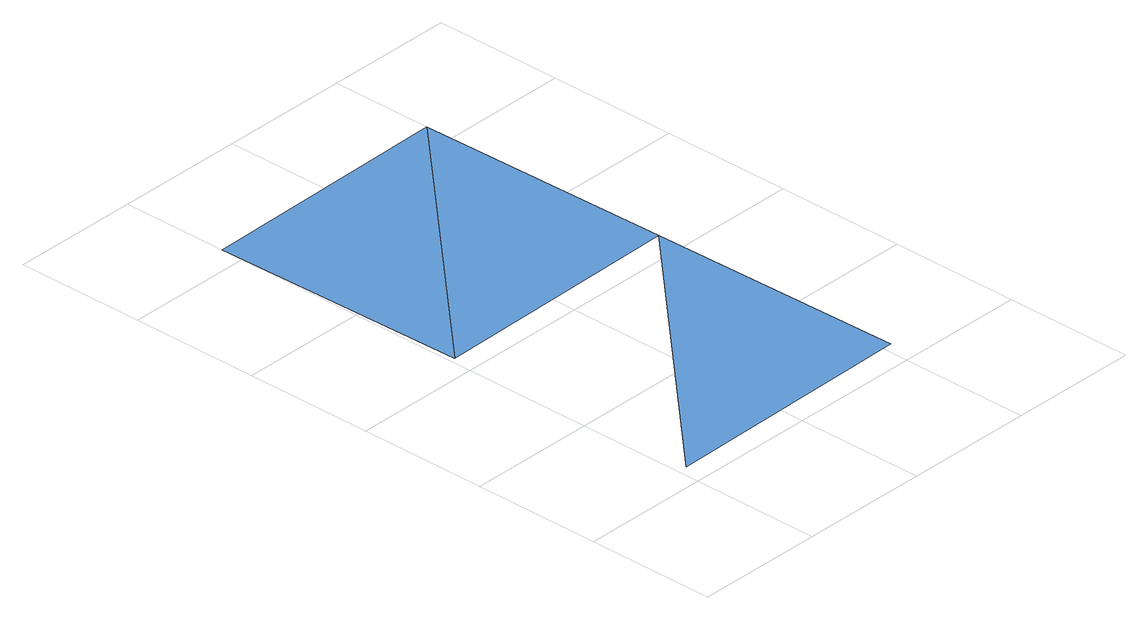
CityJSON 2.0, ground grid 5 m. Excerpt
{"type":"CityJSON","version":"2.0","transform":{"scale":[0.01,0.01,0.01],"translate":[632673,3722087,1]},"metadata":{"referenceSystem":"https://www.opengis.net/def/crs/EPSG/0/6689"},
"CityObjects":{
"waterbody1":{"type":"WaterBody","attributes":{"name":"福岡県津波浸水想定図","class":"1140","function":"2","WaterBodyTsunamiRiskAttribute.description":"1","WaterBodyTsunamiRiskAttribute.rank":"2"},"geometry":[{"type":"MultiSurface","lod":"1","boundaries":[[[0,1,2]],[[3,1,0]]]}]},
"waterbody2":{"type":"WaterBody","attributes":{"name":"福岡県津波浸水想定図","class":"1140","function":"2","WaterBodyTsunamiRiskAttribute.description":"1","WaterBodyTsunamiRiskAttribute.rank":"1"},"geometry":[{"type":"MultiSurface","lod":"1","boundaries":[[[4,5,3]]]}]}
},
"vertices":[
[22,1086,72],[1003,2105,72],[2,2086,72],[1022,1106,72],
[41,87,72],[1041,106,72]
]}
